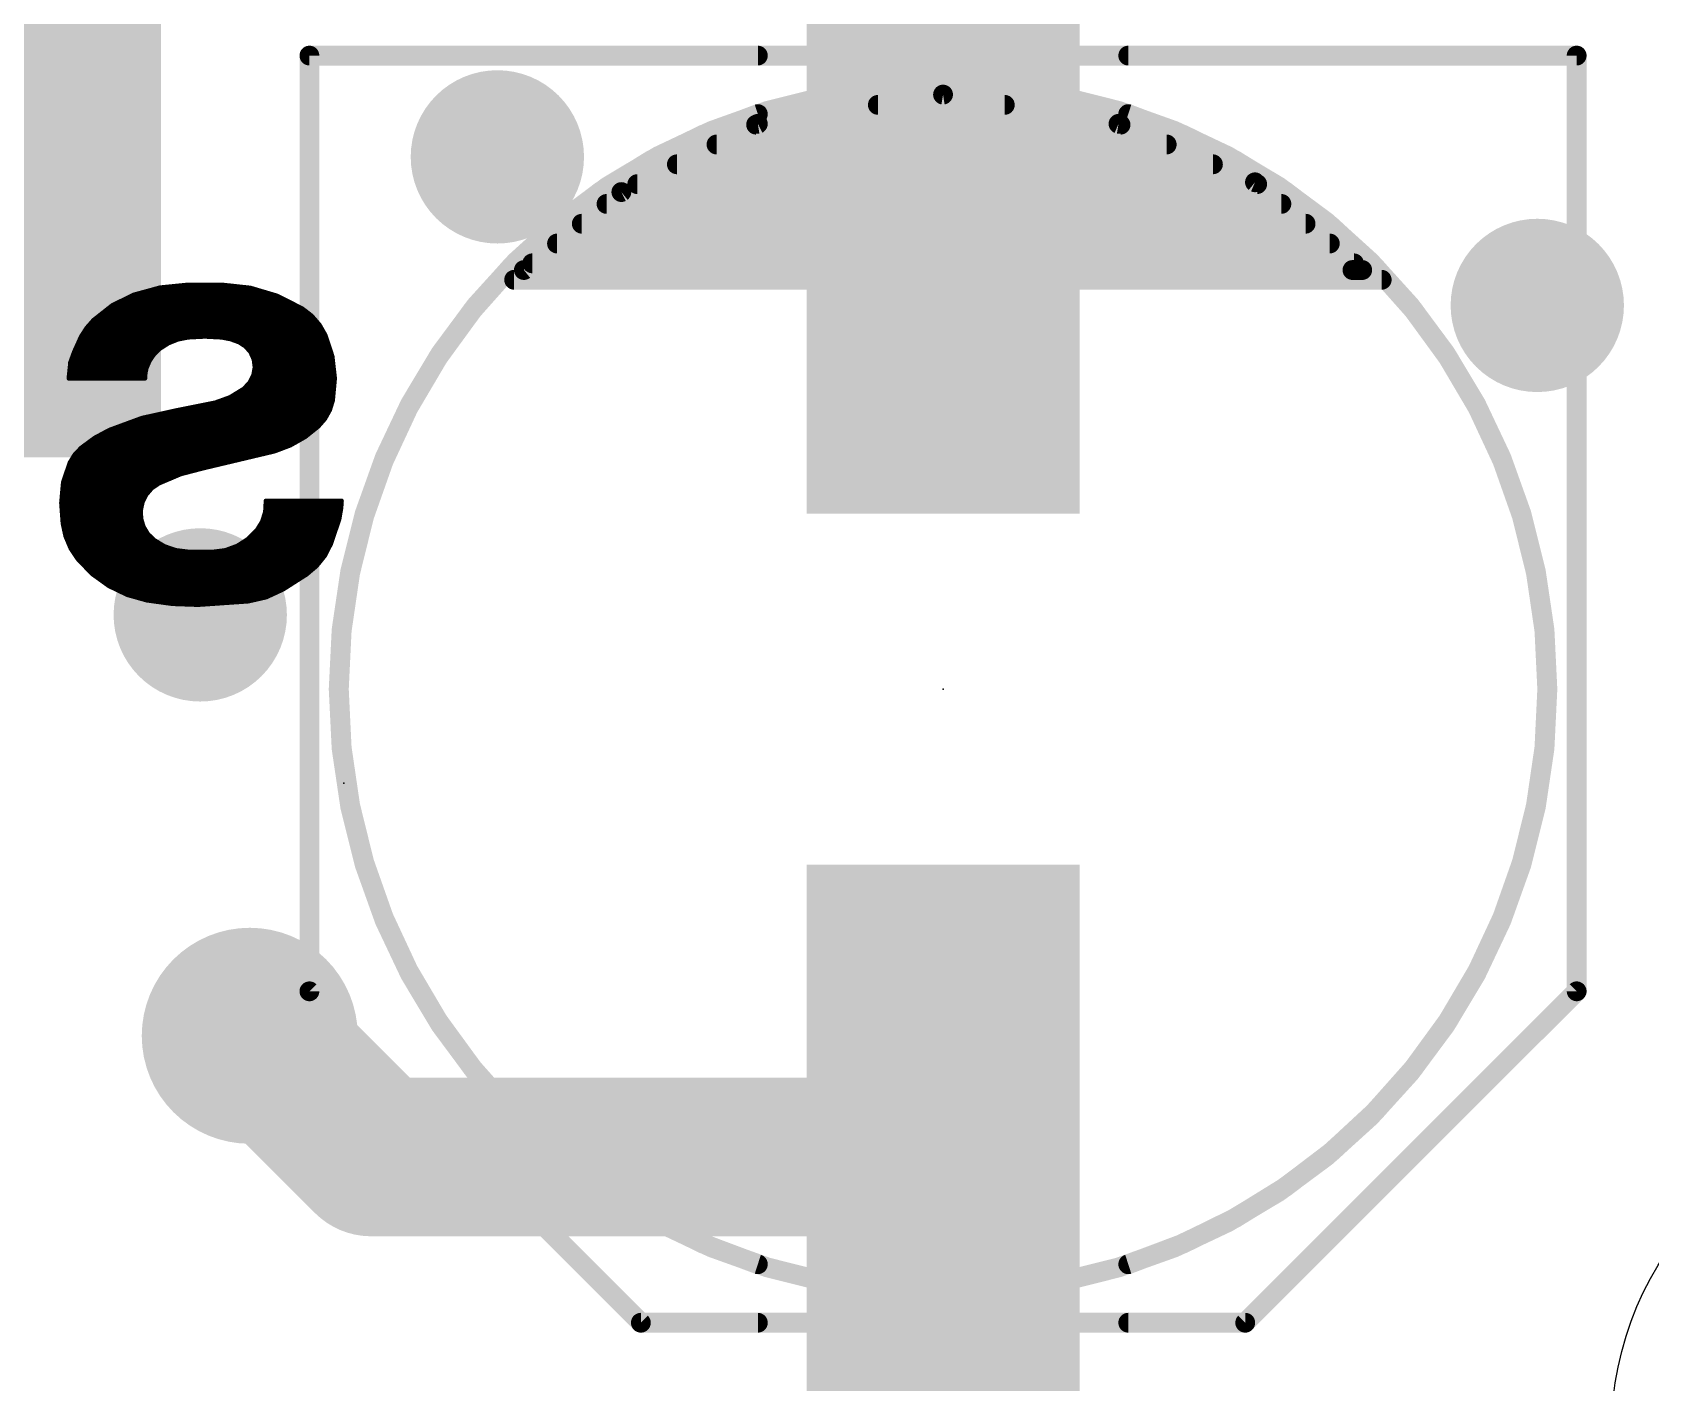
# Model space of a CAD drawing. Extents: x -11.8 to 66.2, y -19.6 to 35.5.
# Drawn here: x 23.27 to 31.57, y 15.49 to 22.42 of the extents above; entities that cross this region are included whole.
import ezdxf

# ---------------------------------------------------------------- set-up
doc = ezdxf.new("R2010")
doc.units = 0
for name, color, linetype in [('1', 12, 'CONTINUOUS'), ('18', 110, 'CONTINUOUS'), ('20', 53, 'CONTINUOUS'), ('21', 41, 'CONTINUOUS'), ('22', 40, 'CONTINUOUS'), ('23', 53, 'CONTINUOUS'), ('24', 53, 'CONTINUOUS'), ('51', 53, 'CONTINUOUS')]:
    doc.layers.add(name, color=color, linetype=linetype)

# ---------------------------------------------------------------- blocks, each defined once
blk = doc.blocks.new('RECT')
blk.add_solid([(-0.5, -0.5), (0.5, -0.5), (-0.5, 0.5), (0.5, 0.5)])
blk = doc.blocks.new('ROUNDV')
at = {"const_width": 0.5}
blk.add_lwpolyline([(0, -0.25, 1), (0, 0.25, 1), (0, -0.25)], format="xyb", dxfattribs=at)

msp = doc.modelspace()

# ---------------------------------------------------------------- linework, layer by layer
at = {"layer": '1', "const_width": 0.8128}
for points in [[(24.384, 17.272), (25.006, 16.65)], [(25.006, 16.65), (27.94, 16.65)]]:
    msp.add_lwpolyline(points, dxfattribs=at)
at = {"layer": '1', "const_width": 0.4064}
for points in [[(24.5277, 17.4157, 1), (24.2403, 17.1283)], [(25.006, 16.8532, 1), (25.006, 16.4468)], [(27.94, 16.4468, 1), (27.94, 16.8532)], [(24.8623, 16.5063, 1), (25.1497, 16.7937)]]:
    msp.add_lwpolyline(points, format="xyb", dxfattribs=at)
at = {"layer": '20'}
msp.add_circle((33.02, 15.24), 1.651, dxfattribs=at)
at = {"layer": '21', "const_width": 0.1016}
for points in [[(24.69, 17.5), (24.69, 22.3)], [(24.69, 22.3), (26.99, 22.3)], [(28.89, 22.3), (31.19, 22.3)], [(31.19, 22.3), (31.19, 17.5)], [(26.39, 15.8), (24.69, 17.5)], [(31.19, 17.5), (29.49, 15.8)], [(26.99, 15.8), (26.39, 15.8)], [(29.49, 15.8), (28.89, 15.8)]]:
    msp.add_lwpolyline(points, dxfattribs=at)
at = {"layer": '21'}
for points, const_width in [([(24.7154, 22.3, 1), (24.6646, 22.3)], 0.0508), ([(24.69, 22.3254, 1), (24.69, 22.2746)], 0.0508), ([(26.99, 22.2746, 1), (26.99, 22.3254)], 0.0508), ([(28.89, 22.3254, 1), (28.89, 22.2746)], 0.0508), ([(31.2154, 22.3, 1), (31.1646, 22.3)], 0.0508), ([(31.19, 22.2746, 1), (31.19, 22.3254)], 0.0508), ([(26.99, 22, 0.7285), (26.99, 16.1)], 0.1016), ([(26.9978, 21.9758, 1), (26.9822, 22.0242)], 0.0508), ([(28.89, 16.1, 0.7285), (28.89, 22)], 0.1016), ([(28.8978, 22.0242, 1), (28.8822, 21.9758)], 0.0508), ([(24.708, 17.518, 1), (24.672, 17.482)], 0.0508), ([(24.6646, 17.5, 1), (24.7154, 17.5)], 0.0508), ([(31.1646, 17.5, 1), (31.2154, 17.5)], 0.0508), ([(31.208, 17.482, 1), (31.172, 17.518)], 0.0508), ([(26.9822, 16.0758, 1), (26.9978, 16.1242)], 0.0508), ([(28.8822, 16.1242, 1), (28.8978, 16.0758)], 0.0508), ([(26.39, 15.8254, 1), (26.39, 15.7746)], 0.0508), ([(26.372, 15.782, 1), (26.408, 15.818)], 0.0508), ([(26.99, 15.7746, 1), (26.99, 15.8254)], 0.0508), ([(28.89, 15.8254, 1), (28.89, 15.7746)], 0.0508), ([(29.472, 15.818, 1), (29.508, 15.782)], 0.0508), ([(29.49, 15.7746, 1), (29.49, 15.8254)], 0.0508)]:
    msp.add_lwpolyline(points, format="xyb", dxfattribs=dict(at, const_width=const_width))
at = {"layer": '22', "const_width": 0.0254}
for points in [[(23.6799, 21.018), (23.7896, 21.0718)], [(23.7896, 21.0718), (23.9247, 21.1087)], [(23.827, 21.082), (24.4716, 21.082)], [(23.92, 21.1074), (24.3847, 21.1074)], [(23.9247, 21.1087), (24.064, 21.1226)], [(24.064, 21.1226), (24.2443, 21.1226)], [(24.2443, 21.1226), (24.3873, 21.1071)], [(24.3873, 21.1071), (24.5251, 21.066)], [(23.5839, 20.9423), (23.6799, 21.018)], [(23.6644, 21.0058), (24.6432, 21.0058)], [(23.7068, 21.0312), (24.5934, 21.0312)], [(23.7586, 21.0566), (24.5436, 21.0566)], [(24.5251, 21.066), (24.6532, 21.0007)], [(24.6532, 21.0007), (24.7007, 20.9638)], [(23.549, 20.9028), (23.5839, 20.9423)], [(23.5727, 20.9296), (24.0107, 20.9296)], [(23.6, 20.955), (24.0902, 20.955)], [(23.6322, 20.9804), (24.6793, 20.9804)], [(23.6703, 20.8458), (24.1249, 20.9779)], [(24.13, 20.9677), (23.7084, 20.8331)], [(23.9587, 20.9296), (24.3101, 20.9296)], [(24.0461, 20.955), (24.2127, 20.955)], [(24.1249, 20.9779), (24.544, 20.8686)], [(24.5085, 20.8534), (24.13, 20.9677)], [(24.1721, 20.955), (24.7084, 20.955)], [(24.2562, 20.9296), (24.7304, 20.9296)], [(24.7007, 20.9638), (24.7402, 20.9183)], [(24.7402, 20.9183), (24.7701, 20.8661)], [(23.4645, 20.7162), (23.6703, 20.8458)], [(23.4848, 20.7797), (23.5204, 20.8585)], [(23.5066, 20.828), (23.7015, 20.828)], [(23.7084, 20.8331), (23.5128, 20.6883)], [(23.5181, 20.8534), (23.772, 20.8534)], [(23.5204, 20.8585), (23.549, 20.9028)], [(23.5335, 20.8788), (23.8515, 20.8788)], [(23.5503, 20.9042), (23.9311, 20.9042)], [(23.642, 20.828), (23.9712, 20.828)], [(23.6965, 20.8534), (24.054, 20.8534)], [(23.7839, 20.8788), (24.5049, 20.8788)], [(23.8713, 20.9042), (24.4075, 20.9042)], [(23.966, 20.8259), (23.9217, 20.7975)], [(24.0149, 20.8456), (23.966, 20.8259)], [(24.0665, 20.8559), (24.0149, 20.8456)], [(24.1529, 20.8604), (24.0665, 20.8559)], [(24.2392, 20.8559), (24.1529, 20.8604)], [(24.286, 20.847), (24.2392, 20.8559)], [(24.2524, 20.8534), (24.5413, 20.8534)], [(24.3307, 20.8305), (24.286, 20.847)], [(24.3634, 20.8092), (24.3307, 20.8305)], [(24.3345, 20.828), (24.5369, 20.828)], [(24.3403, 20.9042), (24.7483, 20.9042)], [(24.4244, 20.8788), (24.7628, 20.8788)], [(24.4602, 20.5791), (24.5085, 20.8534)], [(24.544, 20.8686), (24.4907, 20.5638)], [(24.504, 20.828), (24.7827, 20.828)], [(24.5085, 20.8534), (24.7743, 20.8534)], [(24.7701, 20.8661), (24.8059, 20.7578)], [(23.4645, 20.7239), (23.4848, 20.7797)], [(23.4747, 20.7518), (23.5986, 20.7518)], [(23.4839, 20.7772), (23.6329, 20.7772)], [(23.4951, 20.8026), (23.6672, 20.8026)], [(23.521, 20.7518), (23.8802, 20.7518)], [(23.5614, 20.7772), (23.9005, 20.7772)], [(23.6017, 20.8026), (23.9297, 20.8026)], [(23.8923, 20.7693), (23.8691, 20.7359)], [(23.9217, 20.7975), (23.8923, 20.7693)], [(24.3891, 20.7797), (24.3634, 20.8092)], [(24.3692, 20.8026), (24.5325, 20.8026)], [(24.4062, 20.7421), (24.3891, 20.7797)], [(24.3902, 20.7772), (24.528, 20.7772)], [(24.4018, 20.7518), (24.5236, 20.7518)], [(24.4114, 20.7011), (24.4062, 20.7421)], [(24.4906, 20.7518), (24.8066, 20.7518)], [(24.4951, 20.7772), (24.7995, 20.7772)], [(24.4996, 20.8026), (24.7911, 20.8026)], [(24.8059, 20.7578), (24.8188, 20.6444)], [(23.4569, 20.6451), (23.4645, 20.7162)], [(23.4602, 20.6756), (23.8479, 20.6756)], [(23.4629, 20.701), (23.8542, 20.701)], [(23.5128, 20.6883), (23.4645, 20.7239)], [(23.4654, 20.7264), (23.5643, 20.7264)], [(23.4807, 20.7264), (23.8651, 20.7264)], [(23.4956, 20.701), (23.53, 20.701)], [(23.8471, 20.6721), (23.8455, 20.6451)], [(23.8531, 20.6985), (23.8471, 20.6721)], [(23.8691, 20.7359), (23.8531, 20.6985)], [(24.3842, 20.621), (24.4043, 20.6604)], [(24.4043, 20.6604), (24.4114, 20.7011)], [(24.407, 20.6756), (24.5103, 20.6756)], [(24.4082, 20.7264), (24.5191, 20.7264)], [(24.4114, 20.701), (24.5147, 20.701)], [(24.4772, 20.6756), (24.8152, 20.6756)], [(24.4817, 20.701), (24.8123, 20.701)], [(24.4861, 20.7264), (24.8095, 20.7264)], [(23.8455, 20.6451), (23.4569, 20.6451)], [(23.4574, 20.6502), (23.8458, 20.6502)], [(23.6347, 20.099), (24.4602, 20.5791)], [(24.2835, 20.5461), (24.3535, 20.5892)], [(24.3288, 20.574), (24.4925, 20.574)], [(24.3535, 20.5892), (24.3842, 20.621)], [(24.3633, 20.5994), (24.4969, 20.5994)], [(24.3861, 20.6248), (24.5014, 20.6248)], [(24.3991, 20.6502), (24.5058, 20.6502)], [(24.4514, 20.574), (24.8122, 20.574)], [(24.4638, 20.5994), (24.8146, 20.5994)], [(24.4682, 20.6248), (24.817, 20.6248)], [(24.4727, 20.6502), (24.8181, 20.6502)], [(24.8188, 20.6444), (24.8082, 20.5308)], [(24.003, 20.4775), (24.2062, 20.5181)], [(24.4907, 20.5638), (24.0513, 20.3022)], [(24.1046, 20.4978), (24.3798, 20.4978)], [(24.2062, 20.5181), (24.2835, 20.5461)], [(24.2203, 20.5232), (24.4225, 20.5232)], [(24.2876, 20.5486), (24.4652, 20.5486)], [(24.3204, 20.4978), (24.798, 20.4978)], [(24.3641, 20.5232), (24.8058, 20.5232)], [(24.4078, 20.5486), (24.8099, 20.5486)], [(24.8082, 20.5308), (24.7931, 20.4819)], [(23.6652, 20.3784), (23.8307, 20.4394)], [(23.7825, 20.4216), (24.2519, 20.4216)], [(23.8307, 20.4394), (24.003, 20.4775)], [(23.8652, 20.447), (24.2945, 20.447)], [(23.98, 20.4724), (24.3372, 20.4724)], [(24.1894, 20.4216), (24.7545, 20.4216)], [(24.2331, 20.447), (24.7736, 20.447)], [(24.2767, 20.4724), (24.7878, 20.4724)], [(24.7681, 20.4372), (24.7345, 20.3987)], [(24.7931, 20.4819), (24.7681, 20.4372)], [(23.5204, 20.287), (23.5895, 20.3379)], [(23.5895, 20.3379), (23.6652, 20.3784)], [(23.6036, 20.3454), (24.1239, 20.3454)], [(23.651, 20.3708), (24.1665, 20.3708)], [(23.7135, 20.3962), (24.2092, 20.3962)], [(24.0584, 20.3454), (24.6675, 20.3454)], [(24.102, 20.3708), (24.6994, 20.3708)], [(24.1457, 20.3962), (24.7314, 20.3962)], [(24.6669, 20.3449), (24.5918, 20.3023)], [(24.7345, 20.3987), (24.6669, 20.3449)], [(23.462, 20.2108), (23.4872, 20.252)], [(23.4822, 20.2438), (23.9441, 20.2438)], [(23.4872, 20.252), (23.5204, 20.287)], [(23.5035, 20.2692), (23.9907, 20.2692)], [(23.5307, 20.2946), (24.0373, 20.2946)], [(23.5653, 20.32), (24.0812, 20.32)], [(24.0513, 20.3022), (23.6271, 20.0711)], [(23.8837, 20.2438), (24.3936, 20.2438)], [(23.9273, 20.2692), (24.5005, 20.2692)], [(23.971, 20.2946), (24.5715, 20.2946)], [(24.0147, 20.32), (24.623, 20.32)], [(24.511, 20.2717), (24.1478, 20.1854)], [(24.5918, 20.3023), (24.511, 20.2717)], [(23.4282, 20.1105), (23.462, 20.2108)], [(23.4475, 20.1676), (23.8042, 20.1676)], [(23.456, 20.193), (23.8509, 20.193)], [(23.4666, 20.2184), (23.8975, 20.2184)], [(23.7527, 20.1676), (24.0796, 20.1676)], [(23.7963, 20.193), (24.1798, 20.193)], [(23.84, 20.2184), (24.2867, 20.2184)], [(24.1478, 20.1854), (24.0293, 20.1545)], [(23.4188, 20.005), (23.4282, 20.1105)], [(23.4265, 20.0914), (23.6644, 20.0914)], [(23.4304, 20.1168), (23.711, 20.1168)], [(23.4389, 20.1422), (23.7576, 20.1422)], [(23.6169, 20.0635), (23.6347, 20.099)], [(23.6309, 20.0914), (23.8944, 20.0914)], [(23.6653, 20.1168), (23.9406, 20.1168)], [(23.709, 20.1422), (24.0004, 20.1422)], [(23.8806, 20.0819), (23.852, 20.049)], [(23.9166, 20.1066), (23.8806, 20.0819)], [(24.0293, 20.1545), (23.9166, 20.1066)], [(23.4264, 19.9009), (23.4188, 20.005)], [(23.4197, 20.0152), (23.6459, 20.0152)], [(23.422, 20.0406), (23.6373, 20.0406)], [(23.4242, 20.066), (23.6288, 20.066)], [(23.7287, 19.7307), (23.6169, 20.0635)], [(23.6182, 20.066), (23.8667, 20.066)], [(23.6246, 20.0406), (23.8478, 20.0406)], [(23.6271, 20.0711), (23.7363, 19.746)], [(23.6331, 20.0152), (23.8351, 20.0152)], [(23.8325, 20.01), (23.8234, 19.9674)], [(23.852, 20.049), (23.8325, 20.01)], [(24.13, 19.6571), (24.8539, 20.0152)], [(24.8539, 20.0152), (24.1402, 19.6393)], [(24.4648, 19.9585), (24.4678, 20.0101)], [(24.4678, 20.0101), (24.4678, 20.0152)], [(24.4678, 20.0152), (24.8539, 20.0152)], [(24.8539, 20.0152), (24.8514, 19.9796)], [(23.4199, 19.9898), (23.6544, 19.9898)], [(23.4218, 19.9644), (23.6629, 19.9644)], [(23.4236, 19.939), (23.6715, 19.939)], [(23.4255, 19.9136), (23.68, 19.9136)], [(23.6417, 19.9898), (23.8281, 19.9898)], [(23.6502, 19.9644), (23.8235, 19.9644)], [(23.6587, 19.939), (23.8246, 19.939)], [(23.6673, 19.9136), (23.8283, 19.9136)], [(23.8234, 19.9674), (23.8252, 19.9238)], [(23.8252, 19.9238), (23.8378, 19.8822)], [(24.4221, 19.8653), (24.4492, 19.9093)], [(24.4492, 19.9093), (24.4648, 19.9585)], [(24.4506, 19.9136), (24.661, 19.9136)], [(24.4586, 19.939), (24.7092, 19.939)], [(24.4651, 19.9644), (24.7575, 19.9644)], [(24.4666, 19.9898), (24.8057, 19.9898)], [(24.6485, 19.9136), (24.8386, 19.9136)], [(24.6999, 19.939), (24.8443, 19.939)], [(24.7512, 19.9644), (24.8487, 19.9644)], [(24.8412, 19.9212), (24.798, 19.7942)], [(24.8026, 19.9898), (24.8521, 19.9898)], [(24.8514, 19.9796), (24.8412, 19.9212)], [(23.4407, 19.8345), (23.4264, 19.9009)], [(23.4291, 19.8882), (23.6885, 19.8882)], [(23.4346, 19.8628), (23.6971, 19.8628)], [(23.4401, 19.8374), (23.7056, 19.8374)], [(23.4673, 19.7719), (23.4407, 19.8345)], [(23.6758, 19.8882), (23.836, 19.8882)], [(23.6843, 19.8628), (23.8495, 19.8628)], [(23.6929, 19.8374), (23.868, 19.8374)], [(23.8378, 19.8822), (23.8603, 19.845)], [(23.8603, 19.845), (23.8912, 19.8145)], [(24.3759, 19.819), (24.4221, 19.8653)], [(24.3942, 19.8374), (24.5163, 19.8374)], [(24.4196, 19.8628), (24.5645, 19.8628)], [(24.4362, 19.8882), (24.6128, 19.8882)], [(24.4945, 19.8374), (24.8127, 19.8374)], [(24.5458, 19.8628), (24.8213, 19.8628)], [(24.5972, 19.8882), (24.83, 19.8882)], [(23.4502, 19.812), (23.7141, 19.812)], [(23.461, 19.7866), (23.7227, 19.7866)], [(23.5052, 19.7155), (23.4673, 19.7719)], [(23.4745, 19.7612), (23.7312, 19.7612)], [(23.7014, 19.812), (23.8953, 19.812)], [(23.7099, 19.7866), (23.937, 19.7866)], [(23.7185, 19.7612), (24.0043, 19.7612)], [(23.7363, 19.746), (24.13, 19.6571)], [(23.8912, 19.8145), (23.9448, 19.7818)], [(23.9448, 19.7818), (24.0042, 19.7612)], [(24.0042, 19.7612), (24.0665, 19.7536)], [(24.0665, 19.7536), (24.2011, 19.7536)], [(24.2011, 19.7536), (24.2595, 19.7612)], [(24.2595, 19.7612), (24.3209, 19.7838)], [(24.2595, 19.7612), (24.3716, 19.7612)], [(24.3209, 19.7838), (24.3759, 19.819)], [(24.3252, 19.7866), (24.4199, 19.7866)], [(24.3404, 19.7612), (24.7809, 19.7612)], [(24.3649, 19.812), (24.4681, 19.812)], [(24.3918, 19.7866), (24.7941, 19.7866)], [(24.4431, 19.812), (24.8041, 19.812)], [(24.798, 19.7942), (24.7671, 19.7347)], [(23.4916, 19.7358), (23.7815, 19.7358)], [(23.5778, 19.6412), (23.5052, 19.7155)], [(23.5102, 19.7104), (23.894, 19.7104)], [(23.535, 19.685), (24.0064, 19.685)], [(23.5598, 19.6596), (24.1189, 19.6596)], [(23.727, 19.7358), (24.3234, 19.7358)], [(24.1402, 19.6393), (23.7287, 19.7307)], [(23.8201, 19.7104), (24.2752, 19.7104)], [(23.9345, 19.685), (24.227, 19.685)], [(24.0488, 19.6596), (24.1787, 19.6596)], [(24.1351, 19.6596), (24.6979, 19.6596)], [(24.1864, 19.685), (24.7272, 19.685)], [(24.2377, 19.7104), (24.7476, 19.7104)], [(24.2891, 19.7358), (24.7677, 19.7358)], [(24.7251, 19.6823), (24.6736, 19.6393)], [(24.7671, 19.7347), (24.7251, 19.6823)], [(23.6622, 19.5806), (23.5778, 19.6412)], [(23.5875, 19.6342), (24.6656, 19.6342)], [(23.6229, 19.6088), (24.6258, 19.6088)], [(23.6582, 19.5834), (24.586, 19.5834)], [(23.7557, 19.5354), (23.6622, 19.5806)], [(24.6736, 19.6393), (24.5542, 19.5631)], [(23.709, 19.558), (24.5432, 19.558)], [(23.8557, 19.5072), (23.7557, 19.5354)], [(23.7658, 19.5326), (24.4885, 19.5326)], [(23.9872, 19.489), (23.8557, 19.5072)], [(23.8557, 19.5072), (24.3985, 19.5072)], [(24.3764, 19.5021), (24.1198, 19.4843)], [(24.4685, 19.5233), (24.3764, 19.5021)], [(24.5542, 19.5631), (24.4685, 19.5233)], [(24.1198, 19.4843), (23.9872, 19.489)]]:
    msp.add_lwpolyline(points, dxfattribs=at)
at = {"layer": '22', "const_width": 0.0127}
for points in [[(23.7879, 21.0779, 1), (23.7913, 21.0657)], [(23.7924, 21.0661, 1), (23.7868, 21.0775)], [(23.827, 21.0884, 1), (23.827, 21.0756)], [(23.92, 21.1138, 1), (23.92, 21.1011)], [(23.924, 21.115, 1), (23.9253, 21.1024)], [(23.9264, 21.1025, 1), (23.923, 21.1148)], [(24.064, 21.129, 1), (24.064, 21.1163)], [(24.0646, 21.1163, 1), (24.0634, 21.1289)], [(24.245, 21.1289, 1), (24.2436, 21.1163)], [(24.2443, 21.1163, 1), (24.2443, 21.129)], [(24.3891, 21.1132, 1), (24.3855, 21.101)], [(24.3847, 21.1011, 1), (24.3847, 21.1138)], [(24.3866, 21.1008, 1), (24.388, 21.1134)], [(24.4716, 21.0756, 1), (24.4716, 21.0884)], [(23.6644, 21.0122, 1), (23.6644, 20.9994)], [(23.6771, 21.0237, 1), (23.6827, 21.0123)], [(23.6838, 21.013, 1), (23.6759, 21.023)], [(23.7068, 21.0376, 1), (23.7068, 21.0249)], [(23.7586, 21.063, 1), (23.7586, 21.0502)], [(24.528, 21.0717, 1), (24.5222, 21.0604)], [(24.5233, 21.06, 1), (24.5269, 21.0721)], [(24.5436, 21.0502, 1), (24.5436, 21.063)], [(24.5934, 21.0249, 1), (24.5934, 21.0376)], [(24.6432, 20.9994, 1), (24.6432, 21.0122)], [(24.6571, 21.0057, 1), (24.6493, 20.9957)], [(24.6503, 20.995, 1), (24.6561, 21.0064)], [(23.5727, 20.936, 1), (23.5727, 20.9232)], [(23.58, 20.9473, 1), (23.5878, 20.9373)], [(23.5887, 20.9381, 1), (23.5791, 20.9465)], [(23.6, 20.9614, 1), (23.6, 20.9487)], [(23.6322, 20.9868, 1), (23.6322, 20.974)], [(23.9587, 20.936, 1), (23.9587, 20.9232)], [(24.0107, 20.9232, 1), (24.0107, 20.936)], [(24.0461, 20.9614, 1), (24.0461, 20.9487)], [(24.0902, 20.9487, 1), (24.0902, 20.9614)], [(24.1265, 20.984, 1), (24.1233, 20.9718)], [(24.1267, 20.9718, 1), (24.1231, 20.984)], [(24.1318, 20.9738, 1), (24.1282, 20.9616)], [(24.1319, 20.9617, 1), (24.1281, 20.9737)], [(24.1721, 20.9614, 1), (24.1721, 20.9487)], [(24.2127, 20.9487, 1), (24.2127, 20.9614)], [(24.2562, 20.936, 1), (24.2562, 20.9232)], [(24.3101, 20.9232, 1), (24.3101, 20.936)], [(24.6793, 20.974, 1), (24.6793, 20.9868)], [(24.7055, 20.9679, 1), (24.6959, 20.9596)], [(24.6968, 20.9588, 1), (24.7046, 20.9688)], [(24.7084, 20.9487, 1), (24.7084, 20.9614)], [(24.7304, 20.9232, 1), (24.7304, 20.936)], [(24.7457, 20.9215, 1), (24.7347, 20.9152)], [(24.7354, 20.9142, 1), (24.745, 20.9225)], [(23.5066, 20.8344, 1), (23.5066, 20.8216)], [(23.5181, 20.8598, 1), (23.5181, 20.847)], [(23.5151, 20.8619, 1), (23.5257, 20.8551)], [(23.5262, 20.8559, 1), (23.5146, 20.8611)], [(23.5335, 20.8852, 1), (23.5335, 20.8725)], [(23.5443, 20.907, 1), (23.5538, 20.8986)], [(23.5544, 20.8993, 1), (23.5437, 20.9062)], [(23.5503, 20.9106, 1), (23.5503, 20.8978)], [(23.642, 20.8344, 1), (23.642, 20.8216)], [(23.6685, 20.8519, 1), (23.6721, 20.8397)], [(23.6737, 20.8404, 1), (23.6669, 20.8512)], [(23.6965, 20.8598, 1), (23.6965, 20.847)], [(23.7015, 20.8216, 1), (23.7015, 20.8344)], [(23.7065, 20.8391, 1), (23.7103, 20.8271)], [(23.7122, 20.828, 1), (23.7046, 20.8382)], [(23.772, 20.847, 1), (23.772, 20.8598)], [(23.7839, 20.8852, 1), (23.7839, 20.8725)], [(23.8515, 20.8725, 1), (23.8515, 20.8852)], [(23.8713, 20.9106, 1), (23.8713, 20.8978)], [(23.9311, 20.8978, 1), (23.9311, 20.9106)], [(23.9637, 20.8318, 1), (23.9684, 20.82)], [(23.9695, 20.8206, 1), (23.9626, 20.8313)], [(23.9712, 20.8216, 1), (23.9712, 20.8344)], [(24.0136, 20.8518, 1), (24.0161, 20.8394)], [(24.0172, 20.8397, 1), (24.0125, 20.8515)], [(24.054, 20.847, 1), (24.054, 20.8598)], [(24.0662, 20.8622, 1), (24.0668, 20.8496)], [(24.0677, 20.8497, 1), (24.0653, 20.8621)], [(24.1532, 20.8667, 1), (24.1525, 20.854)], [(24.1532, 20.854, 1), (24.1525, 20.8667)], [(24.2404, 20.8621, 1), (24.238, 20.8497)], [(24.2389, 20.8496, 1), (24.2395, 20.8622)], [(24.2524, 20.8598, 1), (24.2524, 20.847)], [(24.2882, 20.853, 1), (24.2838, 20.8411)], [(24.2848, 20.8408, 1), (24.2872, 20.8533)], [(24.3342, 20.8358, 1), (24.3272, 20.8252)], [(24.3345, 20.8344, 1), (24.3345, 20.8216)], [(24.3285, 20.8245, 1), (24.3329, 20.8365)], [(24.3403, 20.9106, 1), (24.3403, 20.8978)], [(24.4075, 20.8978, 1), (24.4075, 20.9106)], [(24.4244, 20.8852, 1), (24.4244, 20.8725)], [(24.504, 20.8344, 1), (24.504, 20.8216)], [(24.5085, 20.8598, 1), (24.5085, 20.847)], [(24.5148, 20.8523, 1), (24.5022, 20.8545)], [(24.5049, 20.8725, 1), (24.5049, 20.8852)], [(24.5067, 20.8473, 1), (24.5103, 20.8595)], [(24.5369, 20.8216, 1), (24.5369, 20.8344)], [(24.5503, 20.8675, 1), (24.5377, 20.8697)], [(24.5413, 20.847, 1), (24.5413, 20.8598)], [(24.5424, 20.8625, 1), (24.5456, 20.8747)], [(24.7483, 20.8978, 1), (24.7483, 20.9106)], [(24.7628, 20.8725, 1), (24.7628, 20.8852)], [(24.7761, 20.8681, 1), (24.7641, 20.8641)], [(24.7646, 20.8629, 1), (24.7756, 20.8693)], [(24.7743, 20.847, 1), (24.7743, 20.8598)], [(24.7827, 20.8216, 1), (24.7827, 20.8344)], [(23.4747, 20.7582, 1), (23.4747, 20.7454)], [(23.4839, 20.7836, 1), (23.4839, 20.7708)], [(23.479, 20.7823, 1), (23.4906, 20.7771)], [(23.4908, 20.7775, 1), (23.4788, 20.7819)], [(23.4951, 20.809, 1), (23.4951, 20.7963)], [(23.521, 20.7582, 1), (23.521, 20.7454)], [(23.5614, 20.7836, 1), (23.5614, 20.7708)], [(23.6017, 20.809, 1), (23.6017, 20.7963)], [(23.5986, 20.7454, 1), (23.5986, 20.7582)], [(23.6329, 20.7708, 1), (23.6329, 20.7836)], [(23.6672, 20.7963, 1), (23.6672, 20.809)], [(23.8802, 20.7454, 1), (23.8802, 20.7582)], [(23.8879, 20.7739, 1), (23.8967, 20.7648)], [(23.8975, 20.7657, 1), (23.8871, 20.773)], [(23.9005, 20.7708, 1), (23.9005, 20.7836)], [(23.9183, 20.8028, 1), (23.9251, 20.7922)], [(23.9261, 20.7929, 1), (23.9173, 20.8021)], [(23.9297, 20.7963, 1), (23.9297, 20.809)], [(24.3682, 20.8133, 1), (24.3587, 20.805)], [(24.36, 20.8039, 1), (24.3669, 20.8145)], [(24.3692, 20.809, 1), (24.3692, 20.7963)], [(24.3949, 20.7823, 1), (24.3833, 20.7771)], [(24.3902, 20.7836, 1), (24.3902, 20.7708)], [(24.3843, 20.7755, 1), (24.3939, 20.7839)], [(24.4018, 20.7582, 1), (24.4018, 20.7454)], [(24.4125, 20.7429, 1), (24.3999, 20.7413)], [(24.4906, 20.7582, 1), (24.4906, 20.7454)], [(24.4951, 20.7836, 1), (24.4951, 20.7708)], [(24.4996, 20.809, 1), (24.4996, 20.7963)], [(24.5236, 20.7454, 1), (24.5236, 20.7582)], [(24.528, 20.7708, 1), (24.528, 20.7836)], [(24.5325, 20.7963, 1), (24.5325, 20.809)], [(24.7911, 20.7963, 1), (24.7911, 20.809)], [(24.7995, 20.7708, 1), (24.7995, 20.7836)], [(24.8122, 20.7585, 1), (24.7996, 20.757)], [(24.7999, 20.7558, 1), (24.8119, 20.7598)], [(24.8066, 20.7454, 1), (24.8066, 20.7582)], [(23.4602, 20.682, 1), (23.4602, 20.6692)], [(23.4629, 20.7074, 1), (23.4629, 20.6946)], [(23.4683, 20.729, 1), (23.4607, 20.7188)], [(23.4585, 20.7261, 1), (23.4705, 20.7217)], [(23.4611, 20.7216, 1), (23.4679, 20.7108)], [(23.4708, 20.7155, 1), (23.4582, 20.7169)], [(23.4654, 20.7328, 1), (23.4654, 20.7201)], [(23.4807, 20.7328, 1), (23.4807, 20.7201)], [(23.4956, 20.7074, 1), (23.4956, 20.6946)], [(23.509, 20.6934, 1), (23.5166, 20.6832)], [(23.509, 20.6832, 1), (23.5166, 20.6934)], [(23.53, 20.6946, 1), (23.53, 20.7074)], [(23.5643, 20.7201, 1), (23.5643, 20.7328)], [(23.8409, 20.6735, 1), (23.8533, 20.6707)], [(23.8535, 20.6717, 1), (23.8408, 20.6725)], [(23.8473, 20.701, 1), (23.8589, 20.696)], [(23.8593, 20.6971, 1), (23.8469, 20.6999)], [(23.8479, 20.6692, 1), (23.8479, 20.682)], [(23.8542, 20.6946, 1), (23.8542, 20.7074)], [(23.8639, 20.7395, 1), (23.8744, 20.7323)], [(23.875, 20.7334, 1), (23.8633, 20.7384)], [(23.8651, 20.7201, 1), (23.8651, 20.7328)], [(24.41, 20.6575, 1), (24.3986, 20.6633)], [(24.4004, 20.7395, 1), (24.412, 20.7447)], [(24.407, 20.682, 1), (24.407, 20.6692)], [(24.4082, 20.7328, 1), (24.4082, 20.7201)], [(24.4114, 20.7074, 1), (24.4114, 20.6946)], [(24.4051, 20.7003, 1), (24.4177, 20.7019)], [(24.4177, 20.7, 1), (24.4052, 20.7022)], [(24.4772, 20.682, 1), (24.4772, 20.6692)], [(24.4817, 20.7074, 1), (24.4817, 20.6946)], [(24.4861, 20.7328, 1), (24.4861, 20.7201)], [(24.5103, 20.6692, 1), (24.5103, 20.682)], [(24.5147, 20.6946, 1), (24.5147, 20.7074)], [(24.5191, 20.7201, 1), (24.5191, 20.7328)], [(24.8095, 20.7201, 1), (24.8095, 20.7328)], [(24.8123, 20.6946, 1), (24.8123, 20.7074)], [(24.8152, 20.6692, 1), (24.8152, 20.682)], [(23.4569, 20.6515, 1), (23.4569, 20.6387)], [(23.4506, 20.6458, 1), (23.4632, 20.6444)], [(23.4574, 20.6566, 1), (23.4574, 20.6439)], [(23.8392, 20.6455, 1), (23.8518, 20.6447)], [(23.8455, 20.6387, 1), (23.8455, 20.6515)], [(23.8458, 20.6439, 1), (23.8458, 20.6566)], [(24.3288, 20.5804, 1), (24.3288, 20.5677)], [(24.3489, 20.5936, 1), (24.3581, 20.5848)], [(24.3568, 20.5838, 1), (24.3502, 20.5946)], [(24.3633, 20.6058, 1), (24.3633, 20.593)], [(24.3785, 20.6239, 1), (24.3899, 20.6181)], [(24.3888, 20.6166, 1), (24.3796, 20.6254)], [(24.3861, 20.6312, 1), (24.3861, 20.6184)], [(24.3991, 20.6566, 1), (24.3991, 20.6439)], [(24.398, 20.6615, 1), (24.4106, 20.6593)], [(24.4514, 20.5804, 1), (24.4514, 20.5677)], [(24.4539, 20.5802, 1), (24.4665, 20.578)], [(24.4634, 20.5736, 1), (24.457, 20.5846)], [(24.4638, 20.6058, 1), (24.4638, 20.593)], [(24.4682, 20.6312, 1), (24.4682, 20.6184)], [(24.4727, 20.6566, 1), (24.4727, 20.6439)], [(24.4925, 20.5677, 1), (24.4925, 20.5804)], [(24.4969, 20.593, 1), (24.4969, 20.6058)], [(24.5014, 20.6184, 1), (24.5014, 20.6312)], [(24.5058, 20.6439, 1), (24.5058, 20.6566)], [(24.8122, 20.5677, 1), (24.8122, 20.5804)], [(24.8251, 20.6438, 1), (24.8125, 20.645)], [(24.8125, 20.6437, 1), (24.8251, 20.6451)], [(24.8146, 20.593, 1), (24.8146, 20.6058)], [(24.817, 20.6184, 1), (24.817, 20.6312)], [(24.8181, 20.6439, 1), (24.8181, 20.6566)], [(24.1046, 20.5042, 1), (24.1046, 20.4915)], [(24.204, 20.5241, 1), (24.2084, 20.5121)], [(24.2074, 20.5119, 1), (24.205, 20.5243)], [(24.2203, 20.5296, 1), (24.2203, 20.5168)], [(24.2802, 20.5515, 1), (24.2868, 20.5407)], [(24.2876, 20.555, 1), (24.2876, 20.5422)], [(24.2857, 20.5401, 1), (24.2814, 20.552)], [(24.3204, 20.5042, 1), (24.3204, 20.4915)], [(24.3641, 20.5296, 1), (24.3641, 20.5168)], [(24.3798, 20.4915, 1), (24.3798, 20.5042)], [(24.4078, 20.555, 1), (24.4078, 20.5422)], [(24.4225, 20.5168, 1), (24.4225, 20.5296)], [(24.4652, 20.5422, 1), (24.4652, 20.555)], [(24.4844, 20.5649, 1), (24.497, 20.5627)], [(24.4939, 20.5583, 1), (24.4875, 20.5693)], [(24.798, 20.4915, 1), (24.798, 20.5042)], [(24.8019, 20.5314, 1), (24.8145, 20.5302)], [(24.8143, 20.5289, 1), (24.8021, 20.5327)], [(24.8058, 20.5168, 1), (24.8058, 20.5296)], [(24.8099, 20.5422, 1), (24.8099, 20.555)], [(23.7825, 20.428, 1), (23.7825, 20.4153)], [(23.8294, 20.4456, 1), (23.8321, 20.4332)], [(23.8329, 20.4334, 1), (23.8286, 20.4453)], [(23.8652, 20.4534, 1), (23.8652, 20.4407)], [(23.98, 20.4788, 1), (23.98, 20.466)], [(24.0018, 20.4837, 1), (24.0042, 20.4713)], [(24.0044, 20.4713, 1), (24.0016, 20.4837)], [(24.1894, 20.428, 1), (24.1894, 20.4153)], [(24.2331, 20.4534, 1), (24.2331, 20.4407)], [(24.2519, 20.4153, 1), (24.2519, 20.428)], [(24.2767, 20.4788, 1), (24.2767, 20.466)], [(24.2945, 20.4407, 1), (24.2945, 20.4534)], [(24.3372, 20.466, 1), (24.3372, 20.4788)], [(24.7545, 20.4153, 1), (24.7545, 20.428)], [(24.7626, 20.4403, 1), (24.7737, 20.4342)], [(24.7729, 20.4331, 1), (24.7634, 20.4414)], [(24.7736, 20.4407, 1), (24.7736, 20.4534)], [(24.787, 20.4838, 1), (24.7991, 20.48)], [(24.7986, 20.4788, 1), (24.7875, 20.485)], [(24.7878, 20.466, 1), (24.7878, 20.4788)], [(23.5865, 20.3435, 1), (23.5925, 20.3323)], [(23.5933, 20.3328, 1), (23.5858, 20.343)], [(23.6036, 20.3518, 1), (23.6036, 20.3391)], [(23.651, 20.3772, 1), (23.651, 20.3645)], [(23.663, 20.3844, 1), (23.6674, 20.3724)], [(23.6682, 20.3728, 1), (23.6622, 20.384)], [(23.7135, 20.4026, 1), (23.7135, 20.3898)], [(24.0584, 20.3518, 1), (24.0584, 20.3391)], [(24.102, 20.3772, 1), (24.102, 20.3645)], [(24.1239, 20.3391, 1), (24.1239, 20.3518)], [(24.1457, 20.4026, 1), (24.1457, 20.3898)], [(24.1665, 20.3645, 1), (24.1665, 20.3772)], [(24.2092, 20.3898, 1), (24.2092, 20.4026)], [(24.6629, 20.3499, 1), (24.6708, 20.34)], [(24.67, 20.3394, 1), (24.6638, 20.3505)], [(24.6675, 20.3391, 1), (24.6675, 20.3518)], [(24.6994, 20.3645, 1), (24.6994, 20.3772)], [(24.7297, 20.4029, 1), (24.7393, 20.3945)], [(24.7385, 20.3937, 1), (24.7305, 20.4037)], [(24.7314, 20.3898, 1), (24.7314, 20.4026)], [(23.4822, 20.2502, 1), (23.4822, 20.2374)], [(23.4826, 20.2564, 1), (23.4918, 20.2476)], [(23.4926, 20.2487, 1), (23.4817, 20.2553)], [(23.5035, 20.2756, 1), (23.5035, 20.2629)], [(23.5166, 20.2921, 1), (23.5242, 20.2819)], [(23.525, 20.2826, 1), (23.5158, 20.2914)], [(23.5307, 20.301, 1), (23.5307, 20.2883)], [(23.5653, 20.3264, 1), (23.5653, 20.3136)], [(23.8837, 20.2502, 1), (23.8837, 20.2374)], [(23.9273, 20.2756, 1), (23.9273, 20.2629)], [(23.9441, 20.2374, 1), (23.9441, 20.2502)], [(23.971, 20.301, 1), (23.971, 20.2883)], [(23.9907, 20.2629, 1), (23.9907, 20.2756)], [(24.0147, 20.3264, 1), (24.0147, 20.3136)], [(24.0373, 20.2883, 1), (24.0373, 20.301)], [(24.0481, 20.3077, 1), (24.0545, 20.2967)], [(24.0543, 20.2966, 1), (24.0483, 20.3078)], [(24.0812, 20.3136, 1), (24.0812, 20.3264)], [(24.3936, 20.2374, 1), (24.3936, 20.2502)], [(24.5005, 20.2629, 1), (24.5005, 20.2756)], [(24.5088, 20.2776, 1), (24.5132, 20.2658)], [(24.5125, 20.2655, 1), (24.5095, 20.2779)], [(24.5715, 20.2883, 1), (24.5715, 20.301)], [(24.5887, 20.3078, 1), (24.5949, 20.2967)], [(24.594, 20.2963, 1), (24.5895, 20.3082)], [(24.623, 20.3136, 1), (24.623, 20.3264)], [(23.4475, 20.174, 1), (23.4475, 20.1612)], [(23.456, 20.1994, 1), (23.456, 20.1867)], [(23.4566, 20.2141, 1), (23.4674, 20.2075)], [(23.468, 20.2088, 1), (23.456, 20.2128)], [(23.4666, 20.2248, 1), (23.4666, 20.2121)], [(23.7527, 20.174, 1), (23.7527, 20.1612)], [(23.7963, 20.1994, 1), (23.7963, 20.1867)], [(23.8042, 20.1612, 1), (23.8042, 20.174)], [(23.84, 20.2248, 1), (23.84, 20.2121)], [(23.8509, 20.1867, 1), (23.8509, 20.1994)], [(23.8975, 20.2121, 1), (23.8975, 20.2248)], [(24.0796, 20.1612, 1), (24.0796, 20.174)], [(24.1463, 20.1916, 1), (24.1493, 20.1792)], [(24.1494, 20.1793, 1), (24.1462, 20.1915)], [(24.1798, 20.1867, 1), (24.1798, 20.1994)], [(24.2867, 20.2121, 1), (24.2867, 20.2248)], [(23.4265, 20.0978, 1), (23.4265, 20.085)], [(23.4345, 20.1099, 1), (23.4219, 20.111)], [(23.4222, 20.1125, 1), (23.4342, 20.1084)], [(23.4304, 20.1232, 1), (23.4304, 20.1105)], [(23.4389, 20.1486, 1), (23.4389, 20.1359)], [(23.6309, 20.0978, 1), (23.6309, 20.085)], [(23.6315, 20.1045, 1), (23.6379, 20.0935)], [(23.6404, 20.0962, 1), (23.629, 20.1018)], [(23.6653, 20.1232, 1), (23.6653, 20.1105)], [(23.6644, 20.085, 1), (23.6644, 20.0978)], [(23.709, 20.1486, 1), (23.709, 20.1359)], [(23.711, 20.1105, 1), (23.711, 20.1232)], [(23.7576, 20.1359, 1), (23.7576, 20.1486)], [(23.877, 20.0872, 1), (23.8842, 20.0767)], [(23.8854, 20.0778, 1), (23.8758, 20.0861)], [(23.8944, 20.085, 1), (23.8944, 20.0978)], [(23.9141, 20.1124, 1), (23.9191, 20.1008)], [(23.9202, 20.1014, 1), (23.913, 20.1118)], [(23.9406, 20.1105, 1), (23.9406, 20.1232)], [(24.0004, 20.1359, 1), (24.0004, 20.1486)], [(24.0277, 20.1606, 1), (24.0309, 20.1483)], [(24.0318, 20.1486, 1), (24.0268, 20.1603)], [(23.4251, 20.0055, 1), (23.4125, 20.0045)], [(23.4125, 20.0056, 1), (23.4251, 20.0044)], [(23.4197, 20.0216, 1), (23.4197, 20.0088)], [(23.422, 20.047, 1), (23.422, 20.0343)], [(23.4242, 20.0724, 1), (23.4242, 20.0597)], [(23.6229, 20.0655, 1), (23.6109, 20.0615)], [(23.6112, 20.0663, 1), (23.6226, 20.0607)], [(23.6182, 20.0724, 1), (23.6182, 20.0597)], [(23.6246, 20.047, 1), (23.6246, 20.0343)], [(23.6331, 20.0731, 1), (23.6211, 20.0691)], [(23.6241, 20.0767, 1), (23.6301, 20.0655)], [(23.6331, 20.0216, 1), (23.6331, 20.0088)], [(23.6288, 20.0597, 1), (23.6288, 20.0724)], [(23.6373, 20.0343, 1), (23.6373, 20.047)], [(23.6459, 20.0088, 1), (23.6459, 20.0216)], [(23.8268, 20.0129, 1), (23.8382, 20.0072)], [(23.8387, 20.0087, 1), (23.8263, 20.0114)], [(23.8351, 20.0088, 1), (23.8351, 20.0216)], [(23.8472, 20.0532, 1), (23.8568, 20.0449)], [(23.8577, 20.0462, 1), (23.8463, 20.0519)], [(23.8478, 20.0343, 1), (23.8478, 20.047)], [(23.8667, 20.0597, 1), (23.8667, 20.0724)], [(24.4742, 20.0152, 1), (24.4614, 20.0152)], [(24.4678, 20.0216, 1), (24.4678, 20.0088)], [(24.4614, 20.0101, 1), (24.4742, 20.0101)], [(24.4741, 20.0097, 1), (24.4615, 20.0105)], [(24.8602, 20.0148, 1), (24.8476, 20.0156)], [(24.8569, 20.0096, 1), (24.8509, 20.0208)], [(24.8567, 20.0095, 1), (24.8511, 20.0209)], [(24.8539, 20.0088, 1), (24.8539, 20.0216)], [(23.4199, 19.9962, 1), (23.4199, 19.9835)], [(23.4218, 19.9708, 1), (23.4218, 19.9581)], [(23.4236, 19.9454, 1), (23.4236, 19.9326)], [(23.4255, 19.92, 1), (23.4255, 19.9073)], [(23.6417, 19.9962, 1), (23.6417, 19.9835)], [(23.6502, 19.9708, 1), (23.6502, 19.9581)], [(23.6587, 19.9454, 1), (23.6587, 19.9326)], [(23.6544, 19.9835, 1), (23.6544, 19.9962)], [(23.6673, 19.92, 1), (23.6673, 19.9073)], [(23.6629, 19.9581, 1), (23.6629, 19.9708)], [(23.6715, 19.9326, 1), (23.6715, 19.9454)], [(23.68, 19.9073, 1), (23.68, 19.92)], [(23.8297, 19.9676, 1), (23.817, 19.9671)], [(23.8171, 19.9687, 1), (23.8296, 19.9661)], [(23.8313, 19.9256, 1), (23.8191, 19.922)], [(23.8189, 19.9235, 1), (23.8315, 19.9241)], [(23.8235, 19.9581, 1), (23.8235, 19.9708)], [(23.8246, 19.9326, 1), (23.8246, 19.9454)], [(23.8281, 19.9835, 1), (23.8281, 19.9962)], [(23.8283, 19.9073, 1), (23.8283, 19.92)], [(24.4546, 19.9059, 1), (24.4438, 19.9126)], [(24.4506, 19.92, 1), (24.4506, 19.9073)], [(24.4586, 19.9454, 1), (24.4586, 19.9326)], [(24.4584, 19.9589, 1), (24.4711, 19.9582)], [(24.4708, 19.9566, 1), (24.4587, 19.9604)], [(24.4651, 19.9708, 1), (24.4651, 19.9581)], [(24.4666, 19.9962, 1), (24.4666, 19.9835)], [(24.6485, 19.92, 1), (24.6485, 19.9073)], [(24.661, 19.9073, 1), (24.661, 19.92)], [(24.6999, 19.9454, 1), (24.6999, 19.9326)], [(24.7092, 19.9326, 1), (24.7092, 19.9454)], [(24.7512, 19.9708, 1), (24.7512, 19.9581)], [(24.7575, 19.9581, 1), (24.7575, 19.9708)], [(24.8026, 19.9962, 1), (24.8026, 19.9835)], [(24.8057, 19.9835, 1), (24.8057, 19.9962)], [(24.8349, 19.9223, 1), (24.8475, 19.9201)], [(24.8472, 19.9192, 1), (24.8352, 19.9232)], [(24.8386, 19.9073, 1), (24.8386, 19.92)], [(24.8443, 19.9326, 1), (24.8443, 19.9454)], [(24.8577, 19.9785, 1), (24.8451, 19.9807)], [(24.8451, 19.98, 1), (24.8577, 19.9792)], [(24.8487, 19.9581, 1), (24.8487, 19.9708)], [(24.8521, 19.9835, 1), (24.8521, 19.9962)], [(23.4326, 19.9022, 1), (23.4202, 19.8996)], [(23.4201, 19.9004, 1), (23.4327, 19.9014)], [(23.4291, 19.8946, 1), (23.4291, 19.8819)], [(23.4346, 19.8692, 1), (23.4346, 19.8564)], [(23.4401, 19.8438, 1), (23.4401, 19.8311)], [(23.4465, 19.8369, 1), (23.4348, 19.832)], [(23.4345, 19.8331, 1), (23.4469, 19.8358)], [(23.6758, 19.8946, 1), (23.6758, 19.8819)], [(23.6843, 19.8692, 1), (23.6843, 19.8564)], [(23.6929, 19.8438, 1), (23.6929, 19.8311)], [(23.6885, 19.8819, 1), (23.6885, 19.8946)], [(23.6971, 19.8564, 1), (23.6971, 19.8692)], [(23.7056, 19.8311, 1), (23.7056, 19.8438)], [(23.8432, 19.8855, 1), (23.8324, 19.8789)], [(23.8317, 19.8804, 1), (23.8439, 19.8841)], [(23.836, 19.8819, 1), (23.836, 19.8946)], [(23.8495, 19.8564, 1), (23.8495, 19.8692)], [(23.8647, 19.8495, 1), (23.8558, 19.8405)], [(23.8548, 19.8417, 1), (23.8657, 19.8483)], [(23.868, 19.8311, 1), (23.868, 19.8438)], [(24.3942, 19.8438, 1), (24.3942, 19.8311)], [(24.4196, 19.8692, 1), (24.4196, 19.8564)], [(24.4167, 19.8686, 1), (24.4275, 19.862)], [(24.4266, 19.8608, 1), (24.4176, 19.8698)], [(24.4362, 19.8946, 1), (24.4362, 19.8819)], [(24.4432, 19.9112, 1), (24.4553, 19.9074)], [(24.4945, 19.8438, 1), (24.4945, 19.8311)], [(24.5163, 19.8311, 1), (24.5163, 19.8438)], [(24.5458, 19.8692, 1), (24.5458, 19.8564)], [(24.5645, 19.8564, 1), (24.5645, 19.8692)], [(24.5972, 19.8946, 1), (24.5972, 19.8819)], [(24.6128, 19.8819, 1), (24.6128, 19.8946)], [(24.8127, 19.8311, 1), (24.8127, 19.8438)], [(24.8213, 19.8564, 1), (24.8213, 19.8692)], [(24.83, 19.8819, 1), (24.83, 19.8946)], [(23.4502, 19.8184, 1), (23.4502, 19.8056)], [(23.461, 19.793, 1), (23.461, 19.7802)], [(23.4725, 19.7754, 1), (23.462, 19.7684)], [(23.4614, 19.7694, 1), (23.4731, 19.7744)], [(23.4745, 19.7676, 1), (23.4745, 19.7549)], [(23.7014, 19.8184, 1), (23.7014, 19.8056)], [(23.7099, 19.793, 1), (23.7099, 19.7802)], [(23.7185, 19.7676, 1), (23.7185, 19.7549)], [(23.7141, 19.8056, 1), (23.7141, 19.8184)], [(23.7227, 19.7802, 1), (23.7227, 19.793)], [(23.7377, 19.7522, 1), (23.7349, 19.7398)], [(23.7312, 19.7549, 1), (23.7312, 19.7676)], [(23.8945, 19.8199, 1), (23.8879, 19.8091)], [(23.8867, 19.81, 1), (23.8957, 19.819)], [(23.8953, 19.8056, 1), (23.8953, 19.8184)], [(23.937, 19.7802, 1), (23.937, 19.793)], [(23.9469, 19.7878, 1), (23.9428, 19.7758)], [(23.9415, 19.7764, 1), (23.9481, 19.7873)], [(24.0049, 19.7675, 1), (24.0034, 19.7549)], [(24.0021, 19.7552, 1), (24.0062, 19.7672)], [(24.0043, 19.7549, 1), (24.0043, 19.7676)], [(24.0665, 19.76, 1), (24.0665, 19.7473)], [(24.0657, 19.7473, 1), (24.0673, 19.7599)], [(24.2003, 19.7599, 1), (24.2019, 19.7473)], [(24.2011, 19.7473, 1), (24.2011, 19.76)], [(24.2595, 19.7676, 1), (24.2595, 19.7549)], [(24.2573, 19.7672, 1), (24.2617, 19.7552)], [(24.2603, 19.7549, 1), (24.2587, 19.7675)], [(24.3174, 19.7891, 1), (24.3243, 19.7784)], [(24.323, 19.7778, 1), (24.3187, 19.7897)], [(24.3252, 19.793, 1), (24.3252, 19.7802)], [(24.3404, 19.7676, 1), (24.3404, 19.7549)], [(24.3649, 19.8184, 1), (24.3649, 19.8056)], [(24.3714, 19.8235, 1), (24.3804, 19.8146)], [(24.3716, 19.7549, 1), (24.3716, 19.7676)], [(24.3793, 19.8137, 1), (24.3725, 19.8244)], [(24.3918, 19.793, 1), (24.3918, 19.7802)], [(24.4199, 19.7802, 1), (24.4199, 19.793)], [(24.4431, 19.8184, 1), (24.4431, 19.8056)], [(24.4681, 19.8056, 1), (24.4681, 19.8184)], [(24.7809, 19.7549, 1), (24.7809, 19.7676)], [(24.792, 19.7962, 1), (24.804, 19.7922)], [(24.8036, 19.7913, 1), (24.7924, 19.7971)], [(24.7941, 19.7802, 1), (24.7941, 19.793)], [(24.8041, 19.8056, 1), (24.8041, 19.8184)], [(23.4916, 19.7422, 1), (23.4916, 19.7294)], [(23.5097, 19.7199, 1), (23.5007, 19.7111)], [(23.4999, 19.712, 1), (23.5105, 19.719)], [(23.5102, 19.7168, 1), (23.5102, 19.704)], [(23.535, 19.6914, 1), (23.535, 19.6787)], [(23.5598, 19.666, 1), (23.5598, 19.6532)], [(23.727, 19.7422, 1), (23.727, 19.7294)], [(23.7301, 19.7369, 1), (23.7273, 19.7245)], [(23.7227, 19.7287, 1), (23.7347, 19.7327)], [(23.7303, 19.744, 1), (23.7423, 19.748)], [(23.7815, 19.7294, 1), (23.7815, 19.7422)], [(23.8201, 19.7168, 1), (23.8201, 19.704)], [(23.894, 19.704, 1), (23.894, 19.7168)], [(23.9345, 19.6914, 1), (23.9345, 19.6787)], [(24.0064, 19.6787, 1), (24.0064, 19.6914)], [(24.0488, 19.666, 1), (24.0488, 19.6532)], [(24.1189, 19.6532, 1), (24.1189, 19.666)], [(24.1351, 19.666, 1), (24.1351, 19.6532)], [(24.1787, 19.6532, 1), (24.1787, 19.666)], [(24.1864, 19.6914, 1), (24.1864, 19.6787)], [(24.227, 19.6787, 1), (24.227, 19.6914)], [(24.2377, 19.7168, 1), (24.2377, 19.704)], [(24.2752, 19.704, 1), (24.2752, 19.7168)], [(24.2891, 19.7422, 1), (24.2891, 19.7294)], [(24.3234, 19.7294, 1), (24.3234, 19.7422)], [(24.6979, 19.6532, 1), (24.6979, 19.666)], [(24.7201, 19.6863, 1), (24.73, 19.6784)], [(24.7291, 19.6775, 1), (24.721, 19.6872)], [(24.7272, 19.6787, 1), (24.7272, 19.6914)], [(24.7476, 19.704, 1), (24.7476, 19.7168)], [(24.7614, 19.7376, 1), (24.7727, 19.7317)], [(24.772, 19.7307, 1), (24.7621, 19.7386)], [(24.7677, 19.7294, 1), (24.7677, 19.7422)], [(23.5815, 19.6464, 1), (23.5741, 19.636)], [(23.5733, 19.6368, 1), (23.5823, 19.6456)], [(23.5875, 19.6406, 1), (23.5875, 19.6278)], [(23.6229, 19.6152, 1), (23.6229, 19.6025)], [(23.6582, 19.5898, 1), (23.6582, 19.577)], [(23.6649, 19.5863, 1), (23.6594, 19.5748)], [(23.6585, 19.5754, 1), (23.6659, 19.5857)], [(24.1272, 19.6628, 1), (24.1328, 19.6514)], [(24.1286, 19.6509, 1), (24.1314, 19.6633)], [(24.1372, 19.6449, 1), (24.1432, 19.6337)], [(24.1388, 19.6331, 1), (24.1416, 19.6455)], [(24.586, 19.577, 1), (24.586, 19.5898)], [(24.6258, 19.6025, 1), (24.6258, 19.6152)], [(24.6656, 19.6278, 1), (24.6656, 19.6406)], [(24.6695, 19.6442, 1), (24.6777, 19.6344)], [(24.677, 19.6339, 1), (24.6702, 19.6447)], [(23.709, 19.5644, 1), (23.709, 19.5516)], [(23.7575, 19.5416, 1), (23.754, 19.5293)], [(23.753, 19.5297, 1), (23.7585, 19.5412)], [(23.7658, 19.539, 1), (23.7658, 19.5263)], [(23.8557, 19.5136, 1), (23.8557, 19.5008)], [(23.8566, 19.5135, 1), (23.8548, 19.5009)], [(23.854, 19.5011, 1), (23.8574, 19.5133)], [(24.375, 19.5083, 1), (24.3778, 19.4959)], [(24.3768, 19.4958, 1), (24.376, 19.5084)], [(24.3985, 19.5008, 1), (24.3985, 19.5136)], [(24.4658, 19.5291, 1), (24.4712, 19.5176)], [(24.4699, 19.5171, 1), (24.4671, 19.5295)], [(24.4885, 19.5263, 1), (24.4885, 19.539)], [(24.5432, 19.5516, 1), (24.5432, 19.5644)], [(24.5508, 19.5685, 1), (24.5576, 19.5577)], [(24.5569, 19.5573, 1), (24.5515, 19.5689)], [(23.9874, 19.4953, 1), (23.9869, 19.4826)], [(23.9863, 19.4827, 1), (23.988, 19.4953)], [(24.1194, 19.4906, 1), (24.1202, 19.478)], [(24.1196, 19.478, 1), (24.12, 19.4906)]]:
    msp.add_lwpolyline(points, format="xyb", dxfattribs=at)
at = {"layer": '23'}
msp.add_point((27.94, 19.05), dxfattribs=at)
at = {"layer": '24'}
msp.add_point((24.8666, 18.5674), dxfattribs=at)
at = {"layer": '51', "const_width": 0.1016}
for points in [[(24.69, 17.5), (24.69, 22.3)], [(24.69, 22.3), (31.19, 22.3)], [(31.19, 22.3), (31.19, 17.5)], [(27.94, 22.1), (26.99, 21.95)], [(27.6056, 22.0472), (28.2568, 22.0472)], [(28.84, 21.95), (27.94, 22.1)], [(26.99, 21.95), (26.29, 21.6)], [(26.9812, 21.9456), (28.8503, 21.9456)], [(29.54, 21.65), (28.84, 21.95)], [(26.778, 21.844), (29.0873, 21.844)], [(26.5748, 21.7424), (29.3244, 21.7424)], [(26.3716, 21.6408), (29.5512, 21.6408)], [(30.09, 21.2), (29.54, 21.65)], [(26.29, 21.6), (25.79, 21.2)], [(26.214, 21.5392), (29.6754, 21.5392)], [(26.087, 21.4376), (29.7996, 21.4376)], [(25.96, 21.336), (29.9238, 21.336)], [(25.79, 21.2), (30.04, 21.2)], [(25.833, 21.2344), (30.048, 21.2344)], [(30.04, 21.2), (30.09, 21.2)], [(30.19, 21.15), (25.74, 21.15)], [(26.39, 15.8), (24.69, 17.5)], [(31.19, 17.5), (29.49, 15.8)], [(29.49, 15.8), (26.39, 15.8)]]:
    msp.add_lwpolyline(points, dxfattribs=at)
at = {"layer": '51'}
for points, const_width in [([(24.7154, 22.3, 1), (24.6646, 22.3)], 0.0508), ([(24.69, 22.3254, 1), (24.69, 22.2746)], 0.0508), ([(31.2154, 22.3, 1), (31.1646, 22.3)], 0.0508), ([(31.19, 22.2746, 1), (31.19, 22.3254)], 0.0508), ([(27.94, 15.95, 1), (27.94, 22.15, 1), (27.94, 15.95)], 0.1016), ([(27.6056, 22.0726, 1), (27.6056, 22.0218)], 0.0508), ([(27.9442, 22.1251, 1), (27.9358, 22.0749)], 0.0508), ([(27.944, 22.0749, 1), (27.936, 22.1251)], 0.0508), ([(28.2568, 22.0218, 1), (28.2568, 22.0726)], 0.0508), ([(26.9812, 21.971, 1), (26.9812, 21.9202)], 0.0508), ([(26.986, 21.9751, 1), (26.994, 21.9249)], 0.0508), ([(27.0014, 21.9273, 1), (26.9786, 21.9727)], 0.0508), ([(28.85, 21.9733, 1), (28.83, 21.9267)], 0.0508), ([(28.8358, 21.9249, 1), (28.8442, 21.9751)], 0.0508), ([(28.8503, 21.9202, 1), (28.8503, 21.971)], 0.0508), ([(26.778, 21.8694, 1), (26.778, 21.8186)], 0.0508), ([(29.0873, 21.8186, 1), (29.0873, 21.8694)], 0.0508), ([(26.5748, 21.7678, 1), (26.5748, 21.717)], 0.0508), ([(29.3244, 21.717, 1), (29.3244, 21.7678)], 0.0508), ([(26.3716, 21.6662, 1), (26.3716, 21.6154)], 0.0508), ([(29.5561, 21.6697, 1), (29.5239, 21.6303)], 0.0508), ([(29.53, 21.6267, 1), (29.55, 21.6733)], 0.0508), ([(29.5512, 21.6154, 1), (29.5512, 21.6662)], 0.0508), ([(26.214, 21.5646, 1), (26.214, 21.5138)], 0.0508), ([(26.2786, 21.6227, 1), (26.3014, 21.5773)], 0.0508), ([(26.3059, 21.5802, 1), (26.2741, 21.6198)], 0.0508), ([(29.6754, 21.5138, 1), (29.6754, 21.5646)], 0.0508), ([(26.087, 21.463, 1), (26.087, 21.4122)], 0.0508), ([(29.7996, 21.4122, 1), (29.7996, 21.463)], 0.0508), ([(25.96, 21.3614, 1), (25.96, 21.3106)], 0.0508), ([(29.9238, 21.3106, 1), (29.9238, 21.3614)], 0.0508), ([(25.79, 21.2254, 1), (25.79, 21.1746)], 0.0508), ([(25.833, 21.2598, 1), (25.833, 21.209)], 0.0508), ([(30.04, 21.2254, 1), (30.04, 21.1746)], 0.0508), ([(30.04, 21.1746, 1), (30.04, 21.2254)], 0.0508), ([(30.048, 21.209, 1), (30.048, 21.2598)], 0.0508), ([(30.09, 21.1746, 1), (30.09, 21.2254)], 0.0508), ([(25.74, 21.1754, 1), (25.74, 21.1246)], 0.0508), ([(25.7741, 21.2198, 1), (25.8059, 21.1802)], 0.0508), ([(30.0739, 21.1803, 1), (30.1061, 21.2197)], 0.0508), ([(30.19, 21.1246, 1), (30.19, 21.1754)], 0.0508), ([(24.708, 17.518, 1), (24.672, 17.482)], 0.0508), ([(24.6646, 17.5, 1), (24.7154, 17.5)], 0.0508), ([(31.1646, 17.5, 1), (31.2154, 17.5)], 0.0508), ([(31.208, 17.482, 1), (31.172, 17.518)], 0.0508), ([(26.39, 15.8254, 1), (26.39, 15.7746)], 0.0508), ([(26.372, 15.782, 1), (26.408, 15.818)], 0.0508), ([(29.472, 15.818, 1), (29.508, 15.782)], 0.0508), ([(29.49, 15.7746, 1), (29.49, 15.8254)], 0.0508)]:
    msp.add_lwpolyline(points, format="xyb", dxfattribs=dict(at, const_width=const_width))

# ---------------------------------------------------------------- block references
at = {"layer": '1'}
for p, xscale, yscale, rotation in [((23.028, 21.59), 1.8, 2.7, 180), ((27.94, 21.45), 3, 1.4, 270), ((27.94, 16.65), 3, 1.4, 270)]:
    msp.add_blockref('RECT', p, dxfattribs=dict(at, xscale=xscale, yscale=yscale, rotation=rotation))
at = {"layer": '18'}
for p, xscale, yscale in [((25.654, 21.7805), 0.889, 0.889), ((25.654, 21.7805), 0.889, 0.889), ((30.988, 21.0185), 0.889, 0.889), ((30.988, 21.0185), 0.889, 0.889), ((24.13, 19.431), 0.889, 0.889), ((24.13, 19.431), 0.889, 0.889), ((24.384, 17.272), 1.108, 1.108), ((24.384, 17.272), 1.108, 1.108)]:
    msp.add_blockref('ROUNDV', p, dxfattribs=dict(at, xscale=xscale, yscale=yscale))
at = {"layer": '51'}
for p, xscale, yscale, rotation in [((22.8923, 21.5858), 0.8499, 2.65, 180), ((27.94, 22.4), 0.6, 0.7, 270), ((27.94, 15.7), 0.6, 0.7, 270)]:
    msp.add_blockref('RECT', p, dxfattribs=dict(at, xscale=xscale, yscale=yscale, rotation=rotation))

doc.saveas('drawing.dxf')
